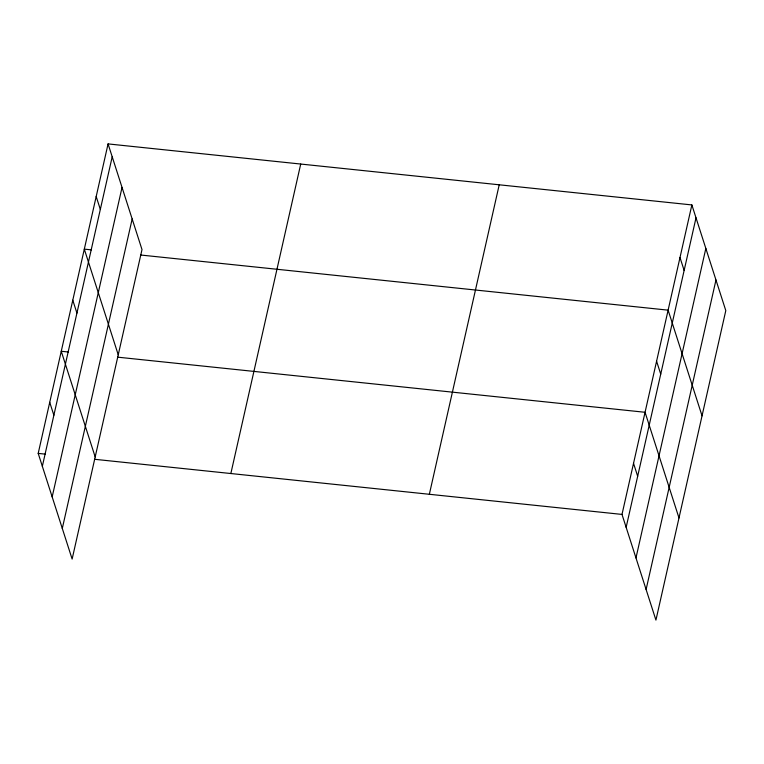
<?xml version="1.0" encoding="UTF-8"?>
<svg xmlns="http://www.w3.org/2000/svg" width="764" height="764" viewBox="0 0 764 764"><rect width="100%" height="100%" fill="white"/><g stroke="black" fill="none" stroke-linecap="round" stroke-linejoin="round"><path stroke-width="1.15" d="M108.068 143.909L141.999 249.58L72.131 559.067L38.2 453.396L108.068 143.909L691.869 204.933L725.8 310.604L655.932 620.091L622.001 514.42L691.869 204.933M42.345 466.288L112.203 156.801M52.172 496.906L122.039 187.419M62.295 528.449L132.162 218.962M230.852 473.527L300.72 164.04M429.349 494.279L499.217 184.792M626.146 527.313L696.014 217.826M635.973 557.93L705.841 248.443M646.105 589.474L715.973 279.987M91.355 249.866L84.307 249.131L118.239 354.811M140.7 255.023L668.118 310.155L702.049 415.836M68.302 352.003L61.254 351.259L95.185 456.939M117.646 357.16L645.064 412.283L678.986 517.963M38.2 453.396L45.248 454.131M94.583 459.288L622.001 514.42M679.998 257.544L684.133 270.437M656.591 361.219L660.726 374.112M633.537 463.347L637.673 476.249M96.188 196.52L100.332 209.412M72.781 300.195L76.925 313.097M49.727 402.332L53.872 415.224"/></g></svg>
